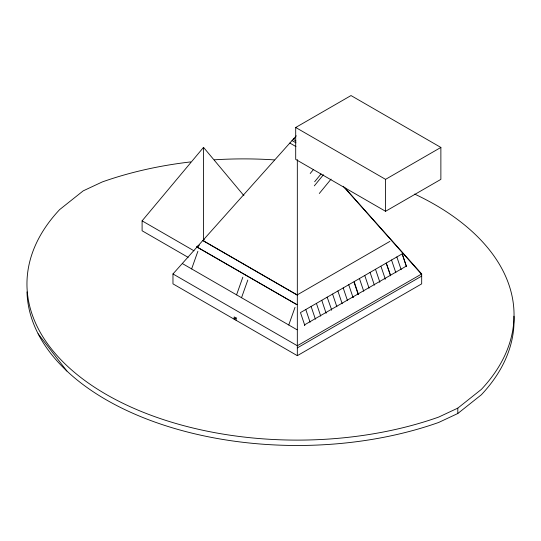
<?xml version="1.0" encoding="UTF-8"?>
<svg xmlns="http://www.w3.org/2000/svg" width="541" height="541" viewBox="0 0 541 541"><rect width="100%" height="100%" fill="white"/><g stroke="black" fill="none" stroke-linecap="round" stroke-linejoin="round"><path stroke-width="0.81" d="M191.636 268.911L197.891 251.267M236.566 294.852L242.828 277.215M241.529 297.719L247.792 280.076M288.759 324.985L295.021 307.349M310.203 173.485L313.408 169.576M314.652 181.756L321.056 173.945M314.314 185.867L323.423 174.763M319.285 193.495L331.078 179.125M188.167 257.367L142.1 230.77L142.1 220.85L203.524 147.368L243.937 195.707M344.739 187.747L421.682 273.956L421.682 283.869L297.327 355.667L172.971 283.869L172.971 273.956L296.285 135.811M190.682 161.915A270.372 156.099 0 0 0 102.276 181.938L83.199 190.865L59.645 209.604A270.372 156.099 0 0 0 111.324 397.297A270.372 156.099 0 0 0 438.724 417.064L457.801 408.13L481.355 389.398A270.372 156.099 0 0 0 414.656 194.07M26.989 291.903A270.372 156.099 0 0 0 167.189 426.213A270.372 156.099 0 0 0 438.724 422.44L457.801 413.507L481.355 394.774A270.372 156.099 0 0 0 513.95 316.201M295.697 127.48L351.014 95.561L440.874 147.443L440.874 179.369L385.557 211.288L295.697 159.406L295.697 127.48L385.557 179.362L440.874 147.443M294.541 138.516L293.148 139.328L295.934 140.937M204.39 239.656L202.814 240.569L297.063 294.987L389.899 241.387M199.44 245.127L196.532 246.804L296.982 304.684L197.046 246.987L198.5 246.141M236.349 317.939L234.165 319.197L234.165 316.931L236.133 318.061L236.133 320.333M327.095 297.225L300.471 312.59L304.779 325.324M327.258 297.131L353.875 281.76L358.176 294.493M380.749 266.246L354.132 281.611L358.433 294.345M402.173 253.878L406.474 266.605L402.213 253.851L380.911 266.152L385.219 278.879M304.779 324.722L331.464 309.317L327.163 297.185M358.433 293.743L385.118 278.338L385.118 278.94M385.219 278.284L406.521 265.983M421.682 273.956L297.327 345.746L172.971 273.956M297.327 347.897L421.682 276.106M292.045 140.559L296.008 142.844M289.827 143.04L295.961 146.577M202.929 240.495L297.185 294.913M142.1 220.85L194.016 250.821M182.554 263.67L297.063 329.78M343.258 186.26L421.682 274.402M38.127 333.804L66.874 371.018M396.857 256.948L401.158 269.675M391.542 260.018L395.843 272.745M390.534 275.213L386.227 263.082L390.528 275.815M375.501 269.276L379.809 282.003M370.071 272.407L374.379 285.141M364.756 275.477L369.063 288.204M359.447 278.547L363.748 291.274M348.722 284.735L353.03 297.469M343.197 287.927L347.505 300.654M337.882 290.99L342.189 303.724M332.573 294.061L336.874 306.794M321.78 300.289L326.04 313.05M316.417 303.386L320.725 316.113M311.102 306.456L315.41 319.183M305.787 309.52L310.094 322.253M457.801 408.13L457.801 413.507M385.557 179.362L385.557 211.288M385.057 278.378L385.057 278.973M379.741 281.448L379.694 282.071M358.338 294.399L358.345 293.797L331.559 309.263L331.559 309.858M331.464 309.317L331.464 309.912M331.396 309.357L331.396 309.952M326.149 312.387L326.149 312.982M304.684 324.776L304.684 325.378M297.327 159.609L297.327 355.667M203.524 147.368L203.524 240.265M214.398 159.805A270.372 156.099 0 0 1 274.314 159.893M352.86 297.564L352.86 296.962L352.82 297.584"/></g></svg>
